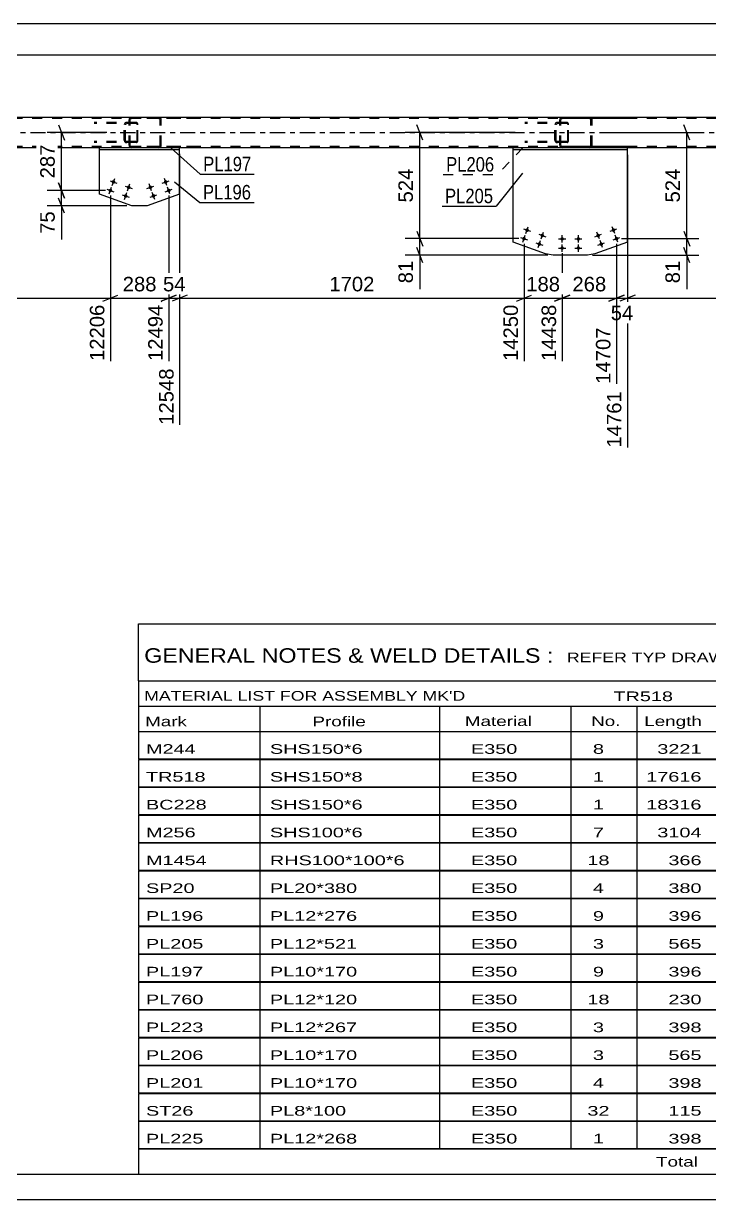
# Model space of a CAD drawing. Header units: millimetres. Extents: x -136 to 705, y -401 to 193.
# Drawn here: x 357.6 to 493.2, y -400.8 to -168.4 of the extents above; entities that cross this region are included whole.
import ezdxf

# ---------------------------------------------------------------- set-up
doc = ezdxf.new("R2010")
doc.units = ezdxf.units.MM
doc.linetypes.add('DXK_LINE_DOT2', pattern=[3.9198, 1.9599, -1.9599])
doc.linetypes.add('DXK_LINE_DOT3', pattern=[5.9187, 2.979, -0.9799, 0.9799, -0.9799])
doc.styles.add('Arial', font='ARIAL.TTF', dxfattribs={"height": 0.2})
doc.styles.add('Arial Narrow', font='ARIALN.TTF', dxfattribs={"height": 0.2})

# ---------------------------------------------------------------- blocks, each defined once
blk = doc.blocks.new('Unknown-318887035-1115')
at = {"color": 5, "linetype": 'Continuous'}
for p, q in [((-130.68, -395.81), (700.32, -395.81)), ((-135.68, -400.81), (705.32, -400.81))]:
    blk.add_line(p, q, dxfattribs=at)
blk = doc.blocks.new('Part-318887035-4805 - 4670')
at = {"color": 2, "linetype": 'Continuous'}
for p, q in [((604.33, -186.98), (-61.24, -186.98)), ((372.63, -192.98), (303.35, -192.98)), ((454.39, -192.98), (388.48, -192.98)), ((543.01, -192.98), (476.99, -192.98))]:
    blk.add_line(p, q, dxfattribs=at)
at = {"color": 7, "linetype": 'DXK_LINE_DOT2'}
for p, q in [((604.33, -187.22), (-61.24, -187.22)), ((604.33, -192.74), (-61.24, -192.74)), ((604.33, -192.98), (-53.24, -192.98)), ((388.48, -192.98), (372.63, -192.98)), ((476.99, -192.98), (454.39, -192.98))]:
    blk.add_line(p, q, dxfattribs=at)
at = {"color": 7, "linetype": 'DXK_LINE_DOT3'}
blk.add_line((-61.24, -189.98), (604.33, -189.98), dxfattribs=at)
blk = doc.blocks.new('Part-318887035-4854 - 4670')
at = {"color": 7, "linetype": 'DXK_LINE_DOT2'}
for p, q in [((465.07, -187.98), (456.68, -187.98)), ((465.07, -188.22), (456.68, -188.22)), ((463.16, -187.98), (462.96, -188.01)), ((463.06, -188.23), (463.16, -188.22)), ((463.6, -188.22), (463.6, -187.98)), ((465.17, -188.01), (465.07, -187.98)), ((465.07, -188.22), (465.12, -188.23)), ((465.26, -188.12), (465.17, -188.01)), ((465.32, -188.27), (465.26, -188.12)), ((462.69, -188.27), (462.65, -188.46)), ((462.65, -191.5), (462.65, -188.46)), ((462.9, -188.46), (462.92, -188.36)), ((462.9, -191.5), (462.9, -188.46)), ((462.92, -188.36), (462.98, -188.29)), ((462.98, -188.29), (463.06, -188.23)), ((465.12, -188.23), (465.16, -188.29)), ((465.16, -188.29), (465.19, -188.36)), ((465.19, -188.36), (465.2, -188.46)), ((465.2, -191.5), (465.2, -188.46)), ((465.34, -188.46), (465.32, -188.27)), ((465.34, -191.5), (465.34, -188.46)), ((465.07, -191.74), (456.68, -191.74)), ((465.07, -191.98), (456.68, -191.98)), ((462.65, -191.5), (462.69, -191.68)), ((462.92, -191.59), (462.9, -191.5)), ((462.98, -191.67), (462.92, -191.59)), ((462.96, -191.94), (463.16, -191.98)), ((463.06, -191.72), (462.98, -191.67)), ((463.16, -191.74), (463.06, -191.72)), ((463.6, -191.98), (463.6, -191.74)), ((465.12, -191.72), (465.07, -191.74)), ((465.07, -191.98), (465.17, -191.94)), ((465.16, -191.67), (465.12, -191.72)), ((465.19, -191.59), (465.16, -191.67)), ((465.17, -191.94), (465.26, -191.84)), ((465.2, -191.5), (465.19, -191.59)), ((465.26, -191.84), (465.32, -191.68)), ((465.32, -191.68), (465.34, -191.5))]:
    blk.add_line(p, q, dxfattribs=at)
for centre, start, end in [((463.14, -188.47), 111.1513, 156.1049), ((463.14, -191.48), 203.8951, 248.8487)]:
    blk.add_arc(centre, 0.492, start, end, dxfattribs=at)
blk = doc.blocks.new('Part-318887035-4730 - 4670')
at = {"color": 2, "linetype": 'Continuous'}
for p, q in [((388.48, -192.98), (372.63, -192.98)), ((372.63, -193.38), (372.63, -192.98)), ((388.48, -193.38), (372.63, -193.38)), ((388.48, -193.38), (388.48, -192.98))]:
    blk.add_line(p, q, dxfattribs=at)
blk = doc.blocks.new('Part-318887035-4735 - 4670')
at = {"color": 2, "linetype": 'Continuous'}
for p, q in [((372.63, -202.15), (372.63, -193.38)), ((388.48, -202.15), (388.48, -193.38)), ((379.04, -204.43), (372.63, -202.15)), ((388.48, -202.15), (382.07, -204.43)), ((382.07, -204.43), (379.04, -204.43))]:
    blk.add_line(p, q, dxfattribs=at)
at = {"color": 7, "linetype": 'DXK_LINE_DOT2'}
blk.add_line((388.48, -193.38), (372.63, -193.38), dxfattribs=at)
blk = doc.blocks.new('Bolt-318887035-4736 - 4670')
at = {"linetype": 'Continuous'}
for points in [[(375.06, -199.62, -1), (375.73, -199.86, -1)], [(374.45, -201.32, -1), (375.13, -201.56, -1)], [(377.47, -202.39, -1), (378.15, -202.63, -1)], [(378.07, -200.69, -1), (378.75, -200.93, -1)]]:
    blk.add_hatch(color=1, dxfattribs=at).paths.add_polyline_path(points)
at = {"color": 1, "linetype": 'Continuous'}
for p, q in [((374.72, -199.5), (376.07, -199.98)), ((375.15, -200.42), (375.64, -199.06)), ((374.11, -201.2), (375.47, -201.68)), ((374.55, -202.12), (375.03, -200.76)), ((377.57, -203.19), (378.05, -201.83)), ((377.73, -200.57), (379.09, -201.05)), ((378.17, -201.49), (378.65, -200.13)), ((377.13, -202.27), (378.49, -202.75))]:
    blk.add_line(p, q, dxfattribs=at)
blk = doc.blocks.new('Bolt-318887035-4747 - 4670')
at = {"linetype": 'Continuous'}
for points in [[(456.81, -209.14, -1), (457.49, -209.38, -1)], [(456.21, -210.83, -1), (456.89, -211.07, -1)], [(459.83, -210.21, -1), (460.51, -210.45, -1)], [(459.23, -211.9, -1), (459.91, -212.14, -1)]]:
    blk.add_hatch(color=1, dxfattribs=at).paths.add_polyline_path(points)
at = {"color": 1, "linetype": 'Continuous'}
for p, q in [((456.48, -209.02), (457.83, -209.5)), ((456.91, -209.93), (457.39, -208.58)), ((455.87, -210.71), (457.23, -211.19)), ((456.31, -211.63), (456.79, -210.27)), ((459.33, -212.7), (459.81, -211.34)), ((459.49, -210.08), (460.85, -210.57)), ((459.93, -211), (460.41, -209.65)), ((458.89, -211.78), (460.25, -212.26))]:
    blk.add_line(p, q, dxfattribs=at)
blk = doc.blocks.new('Part-318887035-4753 - 4670')
at = {"color": 2, "linetype": 'Continuous'}
for p, q in [((454.39, -211.67), (454.39, -193.38)), ((476.99, -211.67), (476.99, -193.38)), ((460.8, -213.94), (454.39, -211.67)), ((476.99, -211.67), (470.58, -213.94)), ((462.29, -214.2), (460.8, -213.94)), ((469.09, -214.2), (462.29, -214.2)), ((470.58, -213.94), (469.09, -214.2))]:
    blk.add_line(p, q, dxfattribs=at)
at = {"color": 7, "linetype": 'DXK_LINE_DOT2'}
blk.add_line((476.99, -193.38), (454.39, -193.38), dxfattribs=at)
blk = doc.blocks.new('Bolt-318887035-4754 - 4670')
at = {"linetype": 'Continuous'}
for points in [[(473.89, -209.38, -1), (474.57, -209.14, -1)], [(470.87, -210.45, -1), (471.55, -210.21, -1)], [(474.49, -211.07, -1), (475.17, -210.83, -1)], [(471.47, -212.14, -1), (472.15, -211.9, -1)]]:
    blk.add_hatch(color=1, dxfattribs=at).paths.add_polyline_path(points)
at = {"color": 1, "linetype": 'Continuous'}
for p, q in [((473.55, -209.5), (474.91, -209.02)), ((474.47, -209.94), (473.99, -208.58)), ((470.53, -210.57), (471.89, -210.09)), ((471.45, -211.01), (470.97, -209.65)), ((472.05, -212.7), (471.57, -211.34)), ((474.15, -211.19), (475.51, -210.71)), ((475.07, -211.63), (474.59, -210.27)), ((471.13, -212.26), (472.49, -211.78))]:
    blk.add_line(p, q, dxfattribs=at)
blk = doc.blocks.new('Part-318887035-4906 - 4670')
at = {"color": 7, "linetype": 'DXK_LINE_DOT2'}
for p, q in [((463.64, -187.27), (463.6, -187.46)), ((463.6, -192.5), (463.6, -187.46)), ((463.86, -187.46), (463.88, -187.36)), ((463.86, -192.5), (463.86, -187.46)), ((463.88, -187.36), (463.93, -187.29)), ((464.11, -186.98), (463.92, -187.01)), ((463.93, -187.29), (464.01, -187.23)), ((464.01, -187.23), (464.11, -187.22)), ((476.91, -186.98), (464.11, -186.98)), ((476.91, -187.22), (464.11, -187.22)), ((469.67, -187.01), (469.48, -186.98)), ((469.48, -187.22), (469.57, -187.23)), ((469.57, -187.23), (469.66, -187.29)), ((469.66, -187.29), (469.71, -187.36)), ((469.71, -187.36), (469.73, -187.46)), ((469.73, -192.5), (469.73, -187.46)), ((469.99, -187.46), (469.95, -187.27)), ((469.99, -192.5), (469.99, -187.46)), ((463.6, -192.5), (463.64, -192.68)), ((463.88, -192.59), (463.86, -192.5)), ((463.93, -192.67), (463.88, -192.59)), ((464.01, -192.72), (463.93, -192.67)), ((464.11, -192.74), (464.01, -192.72)), ((476.91, -192.74), (464.11, -192.74)), ((469.57, -192.72), (469.48, -192.74)), ((469.66, -192.67), (469.57, -192.72)), ((469.71, -192.59), (469.66, -192.67)), ((469.73, -192.5), (469.71, -192.59)), ((469.95, -192.68), (469.99, -192.5)), ((463.92, -192.94), (464.11, -192.98)), ((476.91, -192.98), (464.11, -192.98)), ((469.48, -192.98), (469.67, -192.94))]:
    blk.add_line(p, q, dxfattribs=at)
for centre, start, end in [((464.09, -187.48), 110.7583, 155.68), ((469.49, -187.48), 24.32, 69.2417), ((464.09, -192.48), 204.32, 249.2417), ((469.49, -192.48), 290.7583, 335.68)]:
    blk.add_arc(centre, 0.496, start, end, dxfattribs=at)
blk = doc.blocks.new('Part-318887035-4809 - 4670')
at = {"color": 7, "linetype": 'DXK_LINE_DOT2'}
for p, q in [((379.93, -187.98), (371.55, -187.98)), ((379.93, -188.22), (371.55, -188.22)), ((378.02, -187.98), (377.83, -188.01)), ((377.93, -188.23), (378.02, -188.22)), ((378.47, -188.22), (378.47, -187.98)), ((380.04, -188.01), (379.93, -187.98)), ((379.93, -188.22), (379.98, -188.23)), ((380.12, -188.12), (380.04, -188.01)), ((380.18, -188.27), (380.12, -188.12)), ((377.56, -188.27), (377.52, -188.46)), ((377.52, -191.5), (377.52, -188.46)), ((377.77, -188.46), (377.79, -188.36)), ((377.77, -191.5), (377.77, -188.46)), ((377.79, -188.36), (377.84, -188.29)), ((377.84, -188.29), (377.93, -188.23)), ((379.98, -188.23), (380.03, -188.29)), ((380.03, -188.29), (380.06, -188.36)), ((380.06, -188.36), (380.07, -188.46)), ((380.07, -191.5), (380.07, -188.46)), ((380.2, -188.46), (380.18, -188.27)), ((380.2, -191.5), (380.2, -188.46)), ((379.93, -191.74), (371.55, -191.74)), ((379.93, -191.98), (371.55, -191.98)), ((377.52, -191.5), (377.56, -191.68)), ((377.79, -191.59), (377.77, -191.5)), ((377.84, -191.67), (377.79, -191.59)), ((377.83, -191.94), (378.02, -191.98)), ((377.93, -191.72), (377.84, -191.67)), ((378.02, -191.74), (377.93, -191.72)), ((378.47, -191.98), (378.47, -191.74)), ((379.98, -191.72), (379.93, -191.74)), ((379.93, -191.98), (380.04, -191.94)), ((380.03, -191.67), (379.98, -191.72)), ((380.06, -191.59), (380.03, -191.67)), ((380.04, -191.94), (380.12, -191.84)), ((380.07, -191.5), (380.06, -191.59)), ((380.12, -191.84), (380.18, -191.68)), ((380.18, -191.68), (380.2, -191.5))]:
    blk.add_line(p, q, dxfattribs=at)
for centre, start, end in [((378.01, -188.47), 111.1513, 156.1049), ((378.01, -191.48), 203.8951, 248.8487)]:
    blk.add_arc(centre, 0.492, start, end, dxfattribs=at)
blk = doc.blocks.new('Bolt-318887035-4869 - 4670')
at = {"linetype": 'Continuous'}
for points in [[(463.73, -211, -1), (464.45, -211, -1)], [(466.93, -211, -1), (467.65, -211, -1)], [(463.73, -212.8, -1), (464.45, -212.8, -1)], [(466.93, -212.8, -1), (467.65, -212.8, -1)]]:
    blk.add_hatch(color=1, dxfattribs=at).paths.add_polyline_path(points)
at = {"color": 1, "linetype": 'Continuous'}
for p, q in [((463.37, -211), (464.81, -211)), ((464.09, -211.72), (464.09, -210.28)), ((466.57, -211), (468.01, -211)), ((467.29, -211.72), (467.29, -210.28)), ((463.37, -212.8), (464.81, -212.8)), ((464.09, -213.52), (464.09, -212.08)), ((466.57, -212.8), (468.01, -212.8)), ((467.29, -213.52), (467.29, -212.08))]:
    blk.add_line(p, q, dxfattribs=at)
blk = doc.blocks.new('Bolt-318887035-4877 - 4670')
at = {"linetype": 'Continuous'}
for points in [[(385.38, -199.86, -1), (386.06, -199.62, -1)], [(382.36, -200.93, -1), (383.04, -200.69, -1)], [(382.96, -202.63, -1), (383.64, -202.39, -1)], [(385.98, -201.56, -1), (386.66, -201.32, -1)]]:
    blk.add_hatch(color=1, dxfattribs=at).paths.add_polyline_path(points)
at = {"color": 1, "linetype": 'Continuous'}
for p, q in [((385.04, -199.98), (386.4, -199.5)), ((385.96, -200.42), (385.48, -199.06)), ((382.02, -201.05), (383.38, -200.57)), ((382.94, -201.49), (382.46, -200.13)), ((383.54, -203.19), (383.06, -201.83)), ((385.64, -201.68), (387, -201.2)), ((386.56, -202.12), (386.08, -200.76)), ((382.62, -202.75), (383.98, -202.27))]:
    blk.add_line(p, q, dxfattribs=at)
blk = doc.blocks.new('Part-318887035-4893 - 4670')
at = {"color": 2, "linetype": 'Continuous'}
for p, q in [((476.99, -192.98), (454.39, -192.98)), ((454.39, -193.38), (454.39, -192.98)), ((476.99, -193.38), (454.39, -193.38)), ((476.99, -193.38), (476.99, -192.98))]:
    blk.add_line(p, q, dxfattribs=at)
blk = doc.blocks.new('Part-318887035-4907 - 4670')
at = {"color": 7, "linetype": 'DXK_LINE_DOT2'}
for p, q in [((378.51, -187.27), (378.47, -187.46)), ((378.47, -192.5), (378.47, -187.46)), ((378.72, -187.46), (378.74, -187.36)), ((378.72, -192.5), (378.72, -187.46)), ((378.74, -187.36), (378.8, -187.29)), ((378.98, -186.98), (378.78, -187.01)), ((378.8, -187.29), (378.88, -187.23)), ((378.88, -187.23), (378.98, -187.22)), ((391.77, -186.98), (378.98, -186.98)), ((391.77, -187.22), (378.98, -187.22)), ((384.54, -187.01), (384.34, -186.98)), ((384.34, -187.22), (384.44, -187.23)), ((384.44, -187.23), (384.52, -187.29)), ((384.52, -187.29), (384.58, -187.36)), ((384.58, -187.36), (384.6, -187.46)), ((384.6, -192.5), (384.6, -187.46)), ((384.85, -187.46), (384.81, -187.27)), ((384.85, -192.5), (384.85, -187.46)), ((378.47, -192.5), (378.51, -192.68)), ((378.74, -192.59), (378.72, -192.5)), ((378.8, -192.67), (378.74, -192.59)), ((378.88, -192.72), (378.8, -192.67)), ((378.98, -192.74), (378.88, -192.72)), ((391.77, -192.74), (378.98, -192.74)), ((384.44, -192.72), (384.34, -192.74)), ((384.52, -192.67), (384.44, -192.72)), ((384.58, -192.59), (384.52, -192.67)), ((384.6, -192.5), (384.58, -192.59)), ((384.81, -192.68), (384.85, -192.5)), ((378.78, -192.94), (378.98, -192.98)), ((391.77, -192.98), (378.98, -192.98)), ((384.34, -192.98), (384.54, -192.94))]:
    blk.add_line(p, q, dxfattribs=at)
for centre, start, end in [((378.96, -187.48), 110.7583, 155.68), ((384.36, -187.48), 24.32, 69.2417), ((378.96, -192.48), 204.32, 249.2417), ((384.36, -192.48), 290.7583, 335.68)]:
    blk.add_arc(centre, 0.496, start, end, dxfattribs=at)
blk = doc.blocks.new('StraightDimension-318887035-5059 - 4670')
at = {"color": 7, "linetype": 'Continuous'}
for p, q in [((455.55, -210.95), (433.08, -210.95)), ((435.33, -209.45), (436.53, -212.45)), ((435.93, -214.2), (435.93, -210.95)), ((436.53, -215.7), (435.33, -212.7)), ((461.29, -214.2), (433.08, -214.2))]:
    blk.add_line(p, q, dxfattribs=at)
at = {"color": 0}
blk.add_wipeout([(435.18, -214.73), (430.98, -214.73), (430.98, -220.37), (435.18, -220.37)], dxfattribs=at)
at = {"color": 7, "linetype": 'Continuous'}
blk.add_line((435.93, -214.2), (435.93, -220.9), dxfattribs=at)
blk.add_line((435.93, -214.2), (435.93, -220.9), dxfattribs=at)
at = {"color": 3, "style": 'Arial'}
blk.add_text('81', height=2.865, rotation=90.0002, dxfattribs=at).set_placement((434.58, -219.77))
blk = doc.blocks.new('StraightDimension-318887035-5280 - 4670')
at = {"color": 7, "linetype": 'Continuous'}
for p, q in [((476.99, -194.38), (476.99, -252.23)), ((545.18, -202.11), (545.18, -235.13)), ((478.49, -222.11), (475.49, -223.31)), ((476.99, -222.71), (545.18, -222.71)), ((543.68, -223.31), (546.68, -222.11))]:
    blk.add_line(p, q, dxfattribs=at)
at = {"color": 0}
blk.add_wipeout([(516.13, -221.96), (516.13, -217.76), (506.04, -217.76), (506.04, -221.96)], dxfattribs=at)
at = {"color": 0, "linetype": 'Continuous'}
blk.add_wipeout([(544.58, -223.41), (540.38, -223.41), (540.38, -235.73), (544.58, -235.73)], dxfattribs=at)
at = {"color": 3, "style": 'Arial'}
blk.add_text('1705', height=2.865, dxfattribs=at).set_placement((506.64, -221.36))
at = {"color": 3, "linetype": 'Continuous', "style": 'Arial'}
blk.add_text('16465', height=2.865, rotation=90.0002, dxfattribs=at).set_placement((543.98, -235.13))
blk = doc.blocks.new('StraightDimension-318887035-5326 - 4670')
at = {"color": 7, "linetype": 'Continuous'}
for p, q in [((374.79, -202.44), (374.79, -235.13)), ((386.32, -202.44), (386.32, -235.13)), ((373.29, -223.31), (376.29, -222.11)), ((374.79, -222.71), (386.32, -222.71)), ((387.82, -222.11), (384.82, -223.31))]:
    blk.add_line(p, q, dxfattribs=at)
at = {"color": 0}
blk.add_wipeout([(384.49, -221.96), (384.49, -217.76), (376.62, -217.76), (376.62, -221.96)], dxfattribs=at)
at = {"color": 0, "linetype": 'Continuous'}
blk.add_wipeout([(385.72, -223.41), (381.52, -223.41), (381.52, -235.73), (385.72, -235.73)], dxfattribs=at)
at = {"color": 3, "style": 'Arial'}
blk.add_text('288', height=2.865, dxfattribs=at).set_placement((377.22, -221.36))
at = {"color": 3, "linetype": 'Continuous', "style": 'Arial'}
blk.add_text('12494', height=2.865, rotation=90.0002, dxfattribs=at).set_placement((385.12, -235.13))
blk = doc.blocks.new('StraightDimension-318887035-4967 - 4670')
at = {"color": 7, "linetype": 'Continuous'}
for p, q in [((475.83, -210.95), (491.11, -210.95)), ((488.11, -209.45), (489.31, -212.45)), ((488.71, -214.2), (488.71, -210.95)), ((489.31, -215.7), (488.11, -212.7)), ((470.09, -214.2), (491.11, -214.2))]:
    blk.add_line(p, q, dxfattribs=at)
at = {"color": 0}
blk.add_wipeout([(487.96, -214.73), (483.76, -214.73), (483.76, -220.37), (487.96, -220.37)], dxfattribs=at)
at = {"color": 7, "linetype": 'Continuous'}
blk.add_line((488.71, -214.2), (488.71, -220.9), dxfattribs=at)
blk.add_line((488.71, -214.2), (488.71, -220.9), dxfattribs=at)
at = {"color": 3, "style": 'Arial'}
blk.add_text('81', height=2.865, rotation=90.0002, dxfattribs=at).set_placement((487.36, -219.77))
blk = doc.blocks.new('StraightDimension-318887035-4977 - 4670')
at = {"color": 7, "linetype": 'Continuous'}
for p, q in [((474.2, -189.98), (491.11, -189.98)), ((489.31, -191.48), (488.11, -188.48)), ((488.71, -210.95), (488.71, -189.98)), ((475.83, -210.95), (491.11, -210.95)), ((488.11, -209.45), (489.31, -212.45))]:
    blk.add_line(p, q, dxfattribs=at)
at = {"color": 0}
blk.add_wipeout([(487.96, -196.53), (483.76, -196.53), (483.76, -204.4), (487.96, -204.4)], dxfattribs=at)
at = {"color": 3, "style": 'Arial'}
blk.add_text('524', height=2.865, rotation=90.0002, dxfattribs=at).set_placement((487.36, -203.8))
blk = doc.blocks.new('StraightDimension-318887035-5015 - 4670')
at = {"color": 7, "linetype": 'Continuous'}
for p, q in [((374.06, -189.98), (362.28, -189.98)), ((364.53, -188.48), (365.73, -191.48)), ((365.13, -201.44), (365.13, -189.98)), ((373.79, -201.44), (362.28, -201.44)), ((365.73, -202.94), (364.53, -199.94))]:
    blk.add_line(p, q, dxfattribs=at)
at = {"color": 0}
blk.add_wipeout([(364.38, -191.77), (360.18, -191.77), (360.18, -199.64), (364.38, -199.64)], dxfattribs=at)
at = {"color": 3, "style": 'Arial'}
blk.add_text('287', height=2.865, rotation=90.0002, dxfattribs=at).set_placement((363.78, -199.04))
blk = doc.blocks.new('StraightDimension-318887035-5031 - 4670')
at = {"color": 7, "linetype": 'Continuous'}
for p, q in [((373.79, -201.44), (362.28, -201.44)), ((364.53, -199.94), (365.73, -202.94)), ((365.13, -204.43), (365.13, -201.44)), ((378.04, -204.43), (362.28, -204.43)), ((365.73, -205.93), (364.53, -202.93))]:
    blk.add_line(p, q, dxfattribs=at)
at = {"color": 0}
blk.add_wipeout([(364.38, -204.95), (360.18, -204.95), (360.18, -210.6), (364.38, -210.6)], dxfattribs=at)
at = {"color": 7, "linetype": 'Continuous'}
blk.add_line((365.13, -204.43), (365.13, -211.13), dxfattribs=at)
blk.add_line((365.13, -204.43), (365.13, -211.13), dxfattribs=at)
at = {"color": 3, "style": 'Arial'}
blk.add_text('75', height=2.865, rotation=90.0002, dxfattribs=at).set_placement((363.78, -210))
blk = doc.blocks.new('StraightDimension-318887035-5042 - 4670')
at = {"color": 7, "linetype": 'Continuous'}
for p, q in [((454.8, -189.98), (433.08, -189.98)), ((436.53, -191.48), (435.33, -188.48)), ((435.93, -210.95), (435.93, -189.98)), ((455.55, -210.95), (433.08, -210.95)), ((435.33, -209.45), (436.53, -212.45))]:
    blk.add_line(p, q, dxfattribs=at)
at = {"color": 0}
blk.add_wipeout([(435.18, -196.53), (430.98, -196.53), (430.98, -204.4), (435.18, -204.4)], dxfattribs=at)
at = {"color": 3, "style": 'Arial'}
blk.add_text('524', height=2.865, rotation=90.0002, dxfattribs=at).set_placement((434.58, -203.8))
blk = doc.blocks.new('StraightDimension-318887035-5097 - 4670')
at = {"color": 7, "linetype": 'Continuous'}
blk.add_line((-73.34, -174.64), (616.43, -174.64), dxfattribs=at)
blk = doc.blocks.new('StraightDimension-318887035-5152 - 4670')
at = {"color": 7, "linetype": 'Continuous'}
blk.add_line((-74.14, -168.44), (617.23, -168.44), dxfattribs=at)
blk = doc.blocks.new('StraightDimension-318887035-5287 - 4670')
at = {"color": 7, "linetype": 'Continuous'}
for p, q in [((476.99, -194.38), (476.99, -252.23)), ((474.83, -211.95), (474.83, -239.63)), ((473.33, -223.31), (476.33, -222.11)), ((474.83, -222.71), (476.99, -222.71)), ((478.49, -222.11), (475.49, -223.31))]:
    blk.add_line(p, q, dxfattribs=at)
at = {"color": 0}
blk.add_wipeout([(478.73, -227.66), (478.73, -223.46), (473.09, -223.46), (473.09, -227.66)], dxfattribs=at)
at = {"color": 0, "linetype": 'Continuous'}
blk.add_wipeout([(476.39, -240.51), (472.19, -240.51), (472.19, -252.83), (476.39, -252.83)], dxfattribs=at)
at = {"color": 3, "style": 'Arial'}
blk.add_text('54', height=2.865, dxfattribs=at).set_placement((473.69, -227.06))
at = {"color": 3, "linetype": 'Continuous', "style": 'Arial'}
blk.add_text('14761', height=2.865, rotation=90.0002, dxfattribs=at).set_placement((475.79, -252.23))
blk = doc.blocks.new('StraightDimension-318887035-5294 - 4670')
at = {"color": 7, "linetype": 'Continuous'}
for p, q in [((474.83, -211.95), (474.83, -239.63)), ((464.09, -213.8), (464.09, -235.13)), ((462.59, -223.31), (465.59, -222.11)), ((464.09, -222.71), (474.83, -222.71)), ((476.33, -222.11), (473.33, -223.31))]:
    blk.add_line(p, q, dxfattribs=at)
at = {"color": 0}
blk.add_wipeout([(473.4, -221.96), (473.4, -217.76), (465.52, -217.76), (465.52, -221.96)], dxfattribs=at)
at = {"color": 0, "linetype": 'Continuous'}
blk.add_wipeout([(474.23, -227.91), (470.03, -227.91), (470.03, -240.23), (474.23, -240.23)], dxfattribs=at)
at = {"color": 3, "style": 'Arial'}
blk.add_text('268', height=2.865, dxfattribs=at).set_placement((466.12, -221.36))
at = {"color": 3, "linetype": 'Continuous', "style": 'Arial'}
blk.add_text('14707', height=2.865, rotation=90.0002, dxfattribs=at).set_placement((473.63, -239.63))
blk = doc.blocks.new('StraightDimension-318887035-5303 - 4670')
at = {"color": 7, "linetype": 'Continuous'}
for p, q in [((456.55, -211.95), (456.55, -235.13)), ((464.09, -213.8), (464.09, -235.13)), ((455.05, -223.31), (458.05, -222.11)), ((456.55, -222.71), (464.09, -222.71)), ((465.59, -222.11), (462.59, -223.31))]:
    blk.add_line(p, q, dxfattribs=at)
at = {"color": 0}
blk.add_wipeout([(464.26, -221.96), (464.26, -217.76), (456.39, -217.76), (456.39, -221.96)], dxfattribs=at)
at = {"color": 0, "linetype": 'Continuous'}
blk.add_wipeout([(463.49, -223.41), (459.29, -223.41), (459.29, -235.73), (463.49, -235.73)], dxfattribs=at)
at = {"color": 3, "style": 'Arial'}
blk.add_text('188', height=2.865, dxfattribs=at).set_placement((456.99, -221.36))
at = {"color": 3, "linetype": 'Continuous', "style": 'Arial'}
blk.add_text('14438', height=2.865, rotation=90.0002, dxfattribs=at).set_placement((462.89, -235.13))
blk = doc.blocks.new('StraightDimension-318887035-5312 - 4670')
at = {"color": 7, "linetype": 'Continuous'}
for p, q in [((388.48, -194.18), (388.48, -247.73)), ((456.55, -211.95), (456.55, -235.13)), ((389.98, -222.11), (386.98, -223.31)), ((388.48, -222.71), (456.55, -222.71)), ((455.05, -223.31), (458.05, -222.11))]:
    blk.add_line(p, q, dxfattribs=at)
at = {"color": 0}
blk.add_wipeout([(427.57, -221.96), (427.57, -217.76), (417.47, -217.76), (417.47, -221.96)], dxfattribs=at)
at = {"color": 0, "linetype": 'Continuous'}
blk.add_wipeout([(455.95, -223.41), (451.75, -223.41), (451.75, -235.73), (455.95, -235.73)], dxfattribs=at)
at = {"color": 3, "style": 'Arial'}
blk.add_text('1702', height=2.865, dxfattribs=at).set_placement((418.07, -221.36))
at = {"color": 3, "linetype": 'Continuous', "style": 'Arial'}
blk.add_text('14250', height=2.865, rotation=90.0002, dxfattribs=at).set_placement((455.35, -235.13))
blk = doc.blocks.new('StraightDimension-318887035-5319 - 4670')
at = {"color": 7, "linetype": 'Continuous'}
for p, q in [((388.48, -194.18), (388.48, -247.73)), ((386.32, -202.44), (386.32, -235.13)), ((384.82, -223.31), (387.82, -222.11)), ((386.32, -222.71), (388.48, -222.71)), ((389.98, -222.11), (386.98, -223.31))]:
    blk.add_line(p, q, dxfattribs=at)
at = {"color": 0}
blk.add_wipeout([(390.22, -221.96), (390.22, -217.76), (384.58, -217.76), (384.58, -221.96)], dxfattribs=at)
at = {"color": 0, "linetype": 'Continuous'}
blk.add_wipeout([(387.88, -236.01), (383.68, -236.01), (383.68, -248.33), (387.88, -248.33)], dxfattribs=at)
at = {"color": 3, "style": 'Arial'}
blk.add_text('54', height=2.865, dxfattribs=at).set_placement((385.18, -221.36))
at = {"color": 3, "linetype": 'Continuous', "style": 'Arial'}
blk.add_text('12548', height=2.865, rotation=90.0002, dxfattribs=at).set_placement((387.28, -247.73))
blk = doc.blocks.new('StraightDimension-318887035-5335 - 4670')
at = {"color": 7, "linetype": 'Continuous'}
for p, q in [((303.35, -194.38), (303.35, -247.73)), ((374.79, -202.44), (374.79, -235.13)), ((304.85, -222.11), (301.85, -223.31)), ((303.35, -222.71), (374.79, -222.71)), ((373.29, -223.31), (376.29, -222.11))]:
    blk.add_line(p, q, dxfattribs=at)
at = {"color": 0}
blk.add_wipeout([(344.12, -221.96), (344.12, -217.76), (334.02, -217.76), (334.02, -221.96)], dxfattribs=at)
at = {"color": 0, "linetype": 'Continuous'}
blk.add_wipeout([(374.19, -223.41), (369.99, -223.41), (369.99, -235.73), (374.19, -235.73)], dxfattribs=at)
at = {"color": 3, "style": 'Arial'}
blk.add_text('1786', height=2.865, dxfattribs=at).set_placement((334.62, -221.36))
at = {"color": 3, "linetype": 'Continuous', "style": 'Arial'}
blk.add_text('12206', height=2.865, rotation=90.0002, dxfattribs=at).set_placement((373.59, -235.13))
blk = doc.blocks.new('Unknown-318887035-9292')
at = {"color": 7, "linetype": 'Continuous'}
for p, q in [((380.32, -287.06), (540.32, -287.06)), ((380.32, -298.31), (380.32, -287.06)), ((540.32, -287.06), (540.32, -298.31)), ((380.32, -298.31), (540.32, -298.31)), ((380.32, -298.31), (380.32, -303.31)), ((540.32, -298.31), (540.32, -303.31)), ((380.32, -303.31), (540.32, -303.31)), ((380.32, -303.31), (380.32, -308.31)), ((404.32, -303.31), (404.32, -308.31)), ((439.82, -303.31), (439.82, -308.31)), ((465.82, -303.31), (465.82, -308.31)), ((478.82, -303.31), (478.82, -308.31)), ((496.32, -303.31), (496.32, -308.31)), ((518.32, -303.31), (518.32, -308.31)), ((540.32, -303.31), (540.32, -308.31)), ((380.32, -308.31), (540.32, -308.31)), ((380.32, -308.36), (380.32, -313.76)), ((380.32, -308.36), (540.32, -308.36)), ((404.32, -308.31), (404.32, -313.81)), ((439.82, -308.31), (439.82, -313.81)), ((465.82, -308.31), (465.82, -313.81)), ((478.82, -308.31), (478.82, -313.81)), ((496.32, -308.31), (496.32, -313.81)), ((518.32, -308.31), (518.32, -313.81)), ((540.32, -308.36), (540.32, -313.76)), ((380.32, -313.76), (540.32, -313.76)), ((380.32, -313.86), (380.32, -319.26)), ((380.32, -313.86), (540.32, -313.86)), ((404.32, -313.81), (404.32, -319.31)), ((439.82, -313.81), (439.82, -319.31)), ((465.82, -313.81), (465.82, -319.31)), ((478.82, -313.81), (478.82, -319.31)), ((496.32, -313.81), (496.32, -319.31)), ((518.32, -313.81), (518.32, -319.31)), ((540.32, -313.86), (540.32, -319.26)), ((380.32, -319.26), (540.32, -319.26)), ((380.32, -319.36), (380.32, -324.76)), ((380.32, -319.36), (540.32, -319.36)), ((404.32, -319.31), (404.32, -324.81)), ((439.82, -319.31), (439.82, -324.81)), ((465.82, -319.31), (465.82, -324.81)), ((478.82, -319.31), (478.82, -324.81)), ((496.32, -319.31), (496.32, -324.81)), ((518.32, -319.31), (518.32, -324.81)), ((540.32, -319.36), (540.32, -324.76)), ((380.32, -324.76), (540.32, -324.76)), ((380.32, -324.86), (380.32, -330.26)), ((380.32, -324.86), (540.32, -324.86)), ((404.32, -324.81), (404.32, -330.31)), ((439.82, -324.81), (439.82, -330.31)), ((465.82, -324.81), (465.82, -330.31)), ((478.82, -324.81), (478.82, -330.31)), ((496.32, -324.81), (496.32, -330.31)), ((518.32, -324.81), (518.32, -330.31)), ((540.32, -324.86), (540.32, -330.26)), ((380.32, -330.26), (540.32, -330.26)), ((380.32, -330.36), (380.32, -335.76)), ((380.32, -330.36), (540.32, -330.36)), ((404.32, -330.31), (404.32, -335.81)), ((439.82, -330.31), (439.82, -335.81)), ((465.82, -330.31), (465.82, -335.81)), ((478.82, -330.31), (478.82, -335.81)), ((496.32, -330.31), (496.32, -335.81)), ((518.32, -330.31), (518.32, -335.81)), ((540.32, -330.36), (540.32, -335.76)), ((380.32, -335.76), (540.32, -335.76)), ((380.32, -335.86), (380.32, -341.26)), ((380.32, -335.86), (540.32, -335.86)), ((404.32, -335.81), (404.32, -341.31)), ((439.82, -335.81), (439.82, -341.31)), ((465.82, -335.81), (465.82, -341.31)), ((478.82, -335.81), (478.82, -341.31)), ((496.32, -335.81), (496.32, -341.31)), ((518.32, -335.81), (518.32, -341.31)), ((540.32, -335.86), (540.32, -341.26)), ((380.32, -341.26), (540.32, -341.26)), ((380.32, -341.36), (380.32, -346.76)), ((380.32, -341.36), (540.32, -341.36)), ((404.32, -341.31), (404.32, -346.81)), ((439.82, -341.31), (439.82, -346.81)), ((465.82, -341.31), (465.82, -346.81)), ((478.82, -341.31), (478.82, -346.81)), ((496.32, -341.31), (496.32, -346.81)), ((518.32, -341.31), (518.32, -346.81)), ((540.32, -341.36), (540.32, -346.76)), ((380.32, -346.76), (540.32, -346.76)), ((380.32, -346.86), (380.32, -352.26)), ((380.32, -346.86), (540.32, -346.86)), ((404.32, -346.81), (404.32, -352.31)), ((439.82, -346.81), (439.82, -352.31)), ((465.82, -346.81), (465.82, -352.31)), ((478.82, -346.81), (478.82, -352.31)), ((496.32, -346.81), (496.32, -352.31)), ((518.32, -346.81), (518.32, -352.31)), ((540.32, -346.86), (540.32, -352.26)), ((380.32, -352.26), (540.32, -352.26)), ((380.32, -352.36), (380.32, -357.76)), ((380.32, -352.36), (540.32, -352.36)), ((404.32, -352.31), (404.32, -357.81)), ((439.82, -352.31), (439.82, -357.81)), ((465.82, -352.31), (465.82, -357.81)), ((478.82, -352.31), (478.82, -357.81)), ((496.32, -352.31), (496.32, -357.81)), ((518.32, -352.31), (518.32, -357.81)), ((540.32, -352.36), (540.32, -357.76)), ((380.32, -357.76), (540.32, -357.76)), ((404.32, -357.81), (404.32, -363.31)), ((439.82, -357.81), (439.82, -363.31)), ((465.82, -357.81), (465.82, -363.31)), ((478.82, -357.81), (478.82, -363.31)), ((496.32, -357.81), (496.32, -363.31)), ((518.32, -357.81), (518.32, -363.31)), ((380.32, -357.86), (380.32, -363.26)), ((380.32, -357.86), (540.32, -357.86)), ((540.32, -357.86), (540.32, -363.26)), ((380.32, -363.26), (540.32, -363.26)), ((380.32, -363.36), (380.32, -368.76)), ((380.32, -363.36), (540.32, -363.36)), ((404.32, -363.31), (404.32, -368.81)), ((439.82, -363.31), (439.82, -368.81)), ((465.82, -363.31), (465.82, -368.81)), ((478.82, -363.31), (478.82, -368.81)), ((496.32, -363.31), (496.32, -368.81)), ((518.32, -363.31), (518.32, -368.81)), ((540.32, -363.36), (540.32, -368.76)), ((380.32, -368.76), (540.32, -368.76)), ((380.32, -368.86), (380.32, -374.26)), ((380.32, -368.86), (540.32, -368.86)), ((404.32, -368.81), (404.32, -374.31)), ((439.82, -368.81), (439.82, -374.31)), ((465.82, -368.81), (465.82, -374.31)), ((478.82, -368.81), (478.82, -374.31)), ((496.32, -368.81), (496.32, -374.31)), ((518.32, -368.81), (518.32, -374.31)), ((540.32, -368.86), (540.32, -374.26)), ((380.32, -374.26), (540.32, -374.26)), ((380.32, -374.36), (380.32, -379.76)), ((380.32, -374.36), (540.32, -374.36)), ((404.32, -374.31), (404.32, -379.81)), ((439.82, -374.31), (439.82, -379.81)), ((465.82, -374.31), (465.82, -379.81)), ((478.82, -374.31), (478.82, -379.81)), ((496.32, -374.31), (496.32, -379.81)), ((518.32, -374.31), (518.32, -379.81)), ((540.32, -374.36), (540.32, -379.76)), ((380.32, -379.76), (540.32, -379.76)), ((380.32, -379.86), (380.32, -385.26)), ((380.32, -379.86), (540.32, -379.86)), ((404.32, -379.81), (404.32, -385.31)), ((439.82, -379.81), (439.82, -385.31)), ((465.82, -379.81), (465.82, -385.31)), ((478.82, -379.81), (478.82, -385.31)), ((496.32, -379.81), (496.32, -385.31)), ((518.32, -379.81), (518.32, -385.31)), ((540.32, -379.86), (540.32, -385.26)), ((380.32, -385.26), (540.32, -385.26)), ((380.32, -385.36), (380.32, -390.76)), ((380.32, -385.36), (540.32, -385.36)), ((404.32, -385.31), (404.32, -390.81)), ((439.82, -385.31), (439.82, -390.81)), ((465.82, -385.31), (465.82, -390.81)), ((478.82, -385.31), (478.82, -390.81)), ((496.32, -385.31), (496.32, -390.81)), ((518.32, -385.31), (518.32, -390.81)), ((540.32, -385.36), (540.32, -390.76)), ((380.32, -390.76), (540.32, -390.76)), ((380.32, -390.81), (540.32, -390.81)), ((380.32, -390.81), (380.32, -395.81)), ((496.32, -390.81), (496.32, -395.81)), ((518.32, -390.81), (518.32, -395.81)), ((540.32, -390.81), (540.32, -395.81)), ((380.32, -395.81), (540.32, -395.81))]:
    blk.add_line(p, q, dxfattribs=at)
at = {"color": 7, "style": 'Arial Narrow'}
for s, height, width, p in [('GENERAL NOTES & WELD DETAILS :', 2.8633, 1.4, (381.47, -294.75)), ('REFER TYP DRAWING TYP-01', 1.9089, 1.6, (465.02, -294.65)), ("MATERIAL LIST FOR ASSEMBLY MK'D", 1.9089, 1.6, (381.47, -302.25)), ('TR518', 1.909, 1.794707, (474.22, -302.34)), ('1', 1.91, 1.794707, (502.4, -302.25)), ('No. Required', 1.9089, 1.6, (511.73, -302.25)), ('Mark', 1.909, 1.7, (381.65, -307.31)), ('Profile', 1.909, 1.7, (414.73, -307.31)), ('Material', 1.909, 1.7, (444.86, -307.25)), ('No.', 1.909, 1.7, (469.82, -307.25)), ('Length', 1.909, 1.7, (480.32, -307.25)), ('Area', 1.909, 1.7, (502.82, -307.25)), ('Weight', 1.909, 1.7, (522.32, -307.25))]:
    blk.add_text(s, height=height, dxfattribs=dict(at, width=width)).set_placement(p)
at = {"color": 7, "linetype": 'Continuous', "style": 'Arial Narrow'}
for s, height, width, p in [('M244', 1.909, 1.794707, (381.82, -312.75)), ('SHS150*6', 1.909, 1.794707, (406.32, -312.75)), ('E350', 1.909, 1.794707, (446.06, -312.75)), ('8', 1.91, 1.794707, (470.17, -312.75)), ('3221', 1.909, 1.794707, (482.9, -312.75)), ('1.9', 1.909, 1.794707, (506.63, -312.75)), ('687.1', 1.909, 1.794707, (523.27, -312.75)), ('TR518', 1.909, 1.794707, (381.82, -318.25)), ('SHS150*8', 1.909, 1.794707, (406.32, -318.25)), ('E350', 1.909, 1.794707, (446.06, -318.25)), ('1', 1.91, 1.794707, (470.17, -318.25)), ('17616', 1.909, 1.794707, (480.71, -318.25)), ('10.6', 1.909, 1.794707, (504.45, -318.25)), ('628.4', 1.909, 1.794707, (523.27, -318.25)), ('BC228', 1.909, 1.794707, (381.82, -323.75)), ('SHS150*6', 1.909, 1.794707, (406.32, -323.75)), ('E350', 1.909, 1.794707, (446.06, -323.75)), ('1', 1.91, 1.794707, (470.17, -323.75)), ('18316', 1.909, 1.794707, (480.71, -323.75)), ('11.0', 1.909, 1.794707, (504.45, -323.75)), ('496.9', 1.909, 1.794707, (523.27, -323.75)), ('M256', 1.909, 1.794707, (381.82, -329.25)), ('SHS100*6', 1.909, 1.794707, (406.32, -329.25)), ('E350', 1.909, 1.794707, (446.06, -329.25)), ('7', 1.91, 1.794707, (470.17, -329.25)), ('3104', 1.909, 1.794707, (482.9, -329.25)), ('1.2', 1.909, 1.794707, (506.63, -329.25)), ('373.5', 1.909, 1.794707, (523.27, -329.25)), ('M1454', 1.909, 1.794707, (381.82, -334.75)), ('RHS100*100*6', 1.9089, 1.794707, (406.32, -334.75)), ('E350', 1.909, 1.794707, (446.06, -334.75)), ('18', 1.909, 1.794707, (469.08, -334.75)), ('366', 1.909, 1.794707, (485.09, -334.75)), ('0.1', 1.909, 1.794707, (506.63, -334.75)), ('116.7', 1.909, 1.794707, (523.27, -334.75)), ('SP20', 1.909, 1.794707, (381.82, -340.25)), ('PL20*380', 1.909, 1.794707, (406.32, -340.25)), ('E350', 1.909, 1.794707, (446.06, -340.25)), ('4', 1.91, 1.794707, (470.17, -340.25)), ('380', 1.909, 1.794707, (485.09, -340.25)), ('0.3', 1.909, 1.794707, (506.63, -340.25)), ('90.7', 1.909, 1.794707, (525.46, -340.25)), ('PL196', 1.909, 1.794707, (381.82, -345.75)), ('PL12*276', 1.909, 1.794707, (406.32, -345.75)), ('E350', 1.909, 1.794707, (446.06, -345.75)), ('9', 1.91, 1.794707, (470.17, -345.75)), ('396', 1.909, 1.794707, (485.09, -345.75)), ('0.2', 1.909, 1.794707, (506.63, -345.75)), ('85.1', 1.909, 1.794707, (525.46, -345.75)), ('PL205', 1.909, 1.794707, (381.82, -351.25)), ('PL12*521', 1.909, 1.794707, (406.32, -351.25)), ('E350', 1.909, 1.794707, (446.06, -351.25)), ('3', 1.91, 1.794707, (470.17, -351.25)), ('565', 1.909, 1.794707, (485.09, -351.25)), ('0.6', 1.909, 1.794707, (506.63, -351.25)), ('79.9', 1.909, 1.794707, (525.46, -351.25)), ('PL197', 1.909, 1.794707, (381.82, -356.75)), ('PL10*170', 1.909, 1.794707, (406.32, -356.75)), ('E350', 1.909, 1.794707, (446.06, -356.75)), ('9', 1.91, 1.794707, (470.17, -356.75)), ('396', 1.909, 1.794707, (485.09, -356.75)), ('0.1', 1.909, 1.794707, (506.63, -356.75)), ('47.6', 1.909, 1.794707, (525.46, -356.75)), ('PL760', 1.909, 1.794707, (381.82, -362.25)), ('PL12*120', 1.909, 1.794707, (406.32, -362.25)), ('E350', 1.909, 1.794707, (446.06, -362.25)), ('18', 1.909, 1.794707, (469.08, -362.25)), ('230', 1.909, 1.794707, (485.09, -362.25)), ('0.1', 1.909, 1.794707, (506.63, -362.25)), ('46.8', 1.909, 1.794707, (525.46, -362.25)), ('PL223', 1.909, 1.794707, (381.82, -367.75)), ('PL12*267', 1.909, 1.794707, (406.32, -367.75)), ('E350', 1.909, 1.794707, (446.06, -367.75)), ('3', 1.91, 1.794707, (470.17, -367.75)), ('398', 1.909, 1.794707, (485.09, -367.75)), ('0.2', 1.909, 1.794707, (506.63, -367.75)), ('27.3', 1.909, 1.794707, (525.46, -367.75)), ('PL206', 1.909, 1.794707, (381.82, -373.25)), ('PL10*170', 1.909, 1.794707, (406.32, -373.25)), ('E350', 1.909, 1.794707, (446.06, -373.25)), ('3', 1.91, 1.794707, (470.17, -373.25)), ('565', 1.909, 1.794707, (485.09, -373.25)), ('0.2', 1.909, 1.794707, (506.63, -373.25)), ('22.6', 1.909, 1.794707, (525.46, -373.25)), ('PL201', 1.909, 1.794707, (381.82, -378.75)), ('PL10*170', 1.909, 1.794707, (406.32, -378.75)), ('E350', 1.909, 1.794707, (446.06, -378.75)), ('4', 1.91, 1.794707, (470.17, -378.75)), ('398', 1.909, 1.794707, (485.09, -378.75)), ('0.1', 1.909, 1.794707, (506.63, -378.75)), ('21.2', 1.909, 1.794707, (525.46, -378.75)), ('ST26', 1.909, 1.794707, (381.82, -384.25)), ('PL8*100', 1.909, 1.794707, (406.32, -384.25)), ('E350', 1.909, 1.794707, (446.06, -384.25)), ('32', 1.909, 1.794707, (469.08, -384.25)), ('115', 1.909, 1.794707, (485.09, -384.25)), ('0.0', 1.909, 1.794707, (506.63, -384.25)), ('11.3', 1.909, 1.794707, (525.46, -384.25)), ('PL225', 1.909, 1.794707, (381.82, -389.75)), ('PL12*268', 1.909, 1.794707, (406.32, -389.75)), ('E350', 1.909, 1.794707, (446.06, -389.75)), ('1', 1.91, 1.794707, (470.17, -389.75)), ('398', 1.909, 1.794707, (485.09, -389.75)), ('0.2', 1.909, 1.794707, (506.63, -389.75)), ('9.1', 1.909, 1.794707, (527.65, -389.75)), ('Total', 1.909, 1.7, (482.65, -394.31)), ('57.9', 1.909, 1.794707, (503.96, -394.31)), ('2744.4', 1.909, 1.794707, (521.08, -394.31))]:
    blk.add_text(s, height=height, dxfattribs=dict(at, width=width)).set_placement(p)
blk = doc.blocks.new('Mark-318887035-4726 - 4670')
at = {"color": 0}
blk.add_wipeout([(402.64, -197.63), (402.64, -194.63), (393.14, -194.63), (393.14, -197.63)], dxfattribs=at)
blk.add_wipeout([(402.64, -197.63), (402.64, -194.63), (393.14, -194.63), (393.14, -197.63)], dxfattribs=at)
at = {"color": 30, "linetype": 'Continuous'}
for p, q in [((386.73, -193.03), (392.54, -198.23)), ((392.54, -198.23), (403.24, -198.23))]:
    blk.add_line(p, q, dxfattribs=at)
at = {"color": 3, "style": 'Arial Narrow'}
blk.add_text('PL197', height=2.863, dxfattribs=at).set_placement((393.14, -197.63))
blk = doc.blocks.new('Mark-318887035-4731 - 4670')
at = {"color": 0}
blk.add_wipeout([(402.59, -203.2), (402.59, -200.2), (393.09, -200.2), (393.09, -203.2)], dxfattribs=at)
blk.add_wipeout([(402.59, -203.2), (402.59, -200.2), (393.09, -200.2), (393.09, -203.2)], dxfattribs=at)
at = {"color": 30, "linetype": 'Continuous'}
for p, q in [((387.45, -199.74), (392.49, -203.8)), ((392.49, -203.8), (403.19, -203.8))]:
    blk.add_line(p, q, dxfattribs=at)
at = {"color": 3, "style": 'Arial Narrow'}
blk.add_text('PL196', height=2.863, dxfattribs=at).set_placement((393.09, -203.2))
blk = doc.blocks.new('Mark-318887035-4749 - 4670')
at = {"color": 0}
blk.add_wipeout([(450.44, -203.94), (450.44, -200.94), (440.94, -200.94), (440.94, -203.94)], dxfattribs=at)
blk.add_wipeout([(450.44, -203.94), (450.44, -200.94), (440.94, -200.94), (440.94, -203.94)], dxfattribs=at)
at = {"color": 30, "linetype": 'Continuous'}
for p in [(456.23, -198), (440.34, -204.54)]:
    blk.add_line(p, (451.04, -204.54), dxfattribs=at)
at = {"color": 3, "style": 'Arial Narrow'}
blk.add_text('PL205', height=2.863, dxfattribs=at).set_placement((440.94, -203.94))
blk = doc.blocks.new('Mark-318887035-4889 - 4670')
at = {"color": 0}
blk.add_wipeout([(450.66, -197.7), (450.66, -194.7), (441.16, -194.7), (441.16, -197.7)], dxfattribs=at)
blk.add_wipeout([(450.66, -197.7), (450.66, -194.7), (441.16, -194.7), (441.16, -197.7)], dxfattribs=at)
at = {"color": 30, "linetype": 'DXK_LINE_DOT2'}
for p in [(456.33, -192.98), (440.56, -198.3)]:
    blk.add_line(p, (451.26, -198.3), dxfattribs=at)
at = {"color": 3, "style": 'Arial Narrow'}
blk.add_text('PL206', height=2.863, dxfattribs=at).set_placement((441.16, -197.7))

msp = doc.modelspace()

# ---------------------------------------------------------------- block references
for name in ['Unknown-318887035-1115', 'Part-318887035-4805 - 4670', 'Part-318887035-4809 - 4670', 'Part-318887035-4907 - 4670', 'Part-318887035-4854 - 4670', 'Part-318887035-4906 - 4670', 'Part-318887035-4730 - 4670', 'Part-318887035-4735 - 4670', 'Part-318887035-4893 - 4670', 'Part-318887035-4753 - 4670', 'Bolt-318887035-4736 - 4670', 'Bolt-318887035-4877 - 4670', 'Bolt-318887035-4747 - 4670', 'Bolt-318887035-4754 - 4670', 'Bolt-318887035-4869 - 4670', 'Unknown-318887035-9292']:
    msp.add_blockref(name, (0, 0))

# ---------------------------------------------------------------- next in the draw order: block references
for name in ['StraightDimension-318887035-5097 - 4670', 'StraightDimension-318887035-5280 - 4670', 'StraightDimension-318887035-5326 - 4670', 'StraightDimension-318887035-5059 - 4670']:
    msp.add_blockref(name, (0, 0))

# ---------------------------------------------------------------- next in the draw order: block references
for name in ['StraightDimension-318887035-5152 - 4670', 'StraightDimension-318887035-5015 - 4670', 'StraightDimension-318887035-5042 - 4670', 'StraightDimension-318887035-4967 - 4670']:
    msp.add_blockref(name, (0, 0))

# ---------------------------------------------------------------- next in the draw order: block references
for name in ['StraightDimension-318887035-4977 - 4670', 'StraightDimension-318887035-5031 - 4670']:
    msp.add_blockref(name, (0, 0))

# ---------------------------------------------------------------- next in the draw order: block references
for name in ['StraightDimension-318887035-5335 - 4670', 'StraightDimension-318887035-5287 - 4670']:
    msp.add_blockref(name, (0, 0))

# ---------------------------------------------------------------- next in the draw order: block references
msp.add_blockref('StraightDimension-318887035-5294 - 4670', (0, 0))

# ---------------------------------------------------------------- next in the draw order: block references
msp.add_blockref('StraightDimension-318887035-5303 - 4670', (0, 0))

# ---------------------------------------------------------------- next in the draw order: block references
msp.add_blockref('StraightDimension-318887035-5312 - 4670', (0, 0))

# ---------------------------------------------------------------- next in the draw order: block references
for name in ['StraightDimension-318887035-5319 - 4670', 'Mark-318887035-4749 - 4670']:
    msp.add_blockref(name, (0, 0))

# ---------------------------------------------------------------- next in the draw order: block references
for name in ['Mark-318887035-4726 - 4670', 'Mark-318887035-4889 - 4670', 'Mark-318887035-4731 - 4670']:
    msp.add_blockref(name, (0, 0))

doc.saveas('drawing.dxf')
